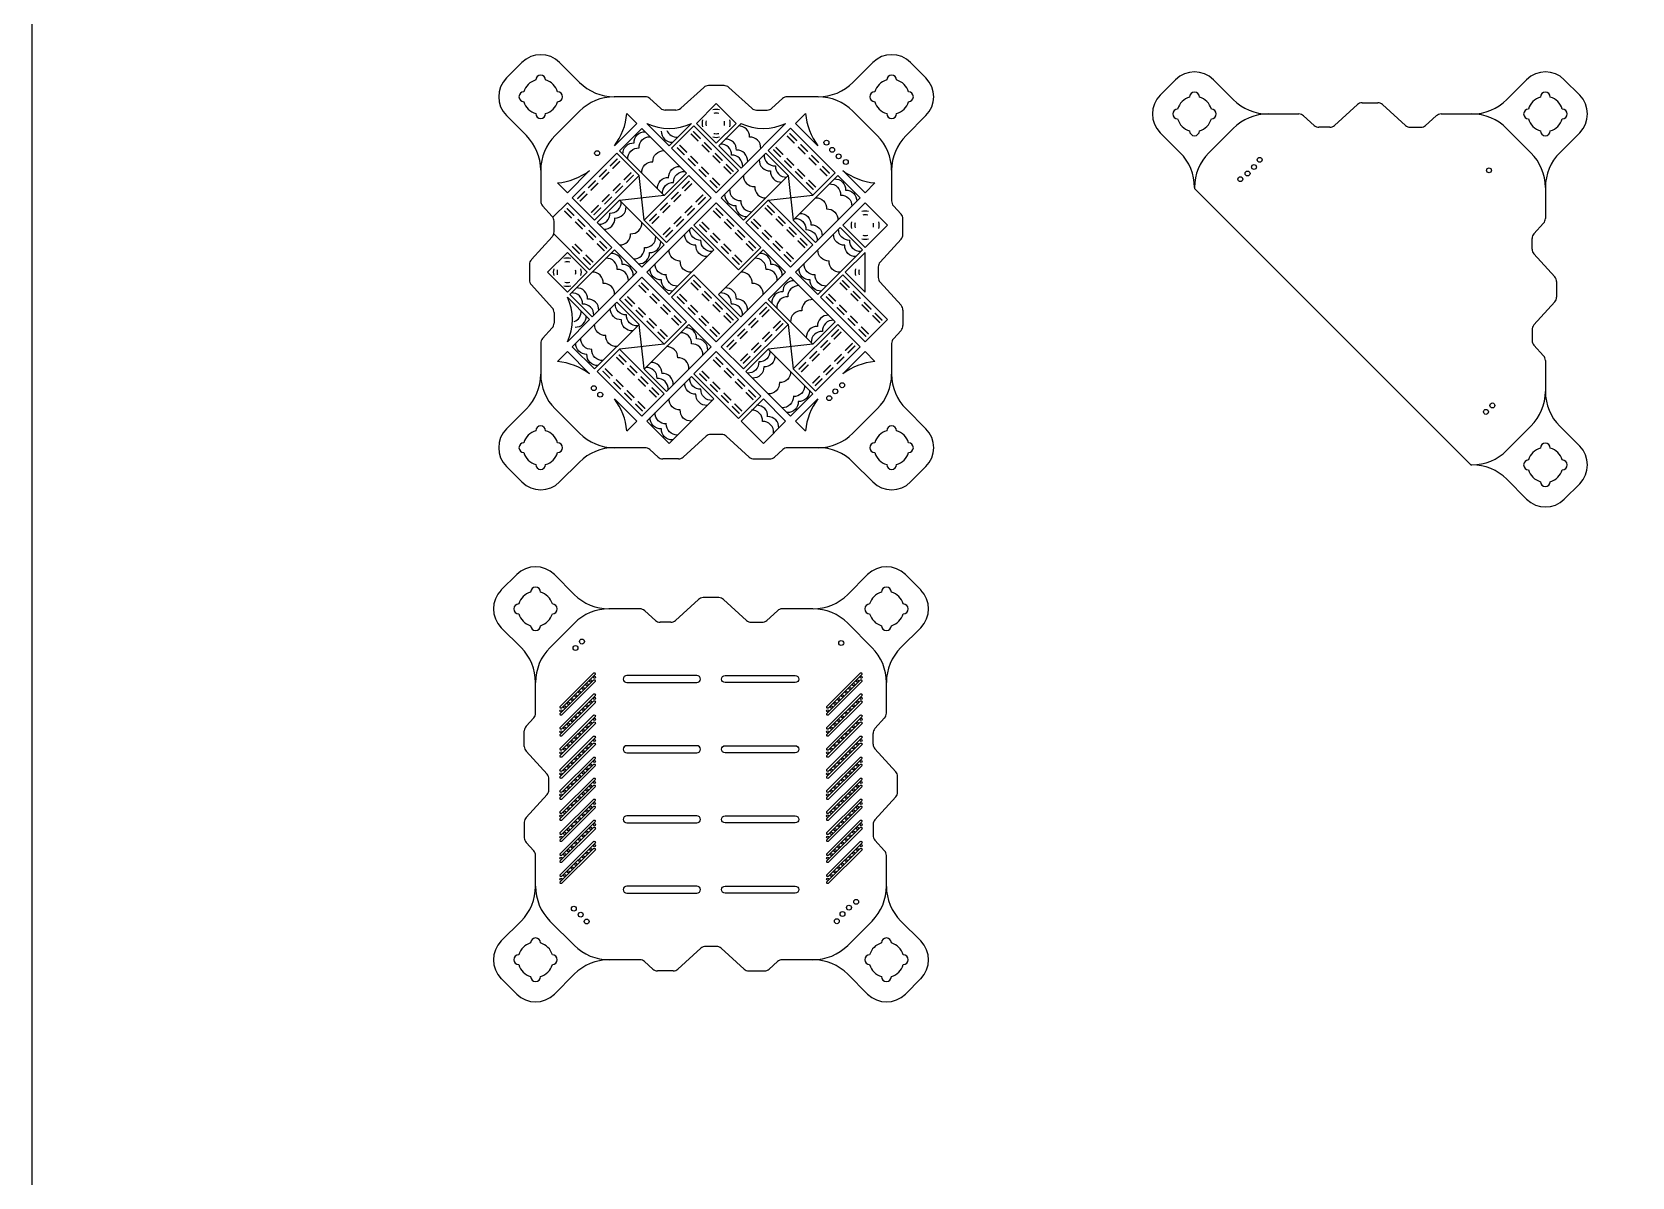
# Model space of a CAD drawing. Header units: millimetres. Extents: x -1481984 to -235402, y 1078406 to 1875046.
# Drawn here: x -1355757 to -1353477, y 1501556 to 1503187 of the extents above; entities that cross this region are included whole.
import ezdxf

# ---------------------------------------------------------------- set-up
doc = ezdxf.new("R2010")
doc.units = ezdxf.units.MM
doc.header["$LTSCALE"] = 1000
doc.layers.get('0').update_dxf_attribs({"linetype": 'CONTINUOUS'})
doc.layers.add('2维浮筒', color=253, linetype='CONTINUOUS')

# ---------------------------------------------------------------- blocks, each defined once
blk = doc.blocks.new('*U98')
for points in [[(10.6, 24.7), (42.4, 56.6), (56.6, 42.4)], [(-24.7, -10.6), (-56.6, -42.4), (-42.4, -56.6)]]:
    blk.add_lwpolyline(points)
for centre, start, end in [((64, -45.6), 94.8488, 127.2262), ((45.6, -64), 142.7738, 175.1512)]:
    blk.add_arc(centre, 88.3, start, end)
blk = doc.blocks.new('*U99')
at = {"color": 0, "linetype": 'ByBlock'}
for p, rotation in [((-169.7, 169.7, 0), 180), ((169.7, 169.7, 0), 90.00000000000001), ((-169.7, -169.7, 0), 270)]:
    blk.add_blockref('*U98', p, dxfattribs=dict(at, rotation=rotation))
blk.add_blockref('*U98', (169.7, -169.7, 0), dxfattribs=at)
blk = doc.blocks.new('*U92')
at = {"const_width": 2}
blk.add_lwpolyline([(-7.5, 0), (7.5, 0)], dxfattribs=at)
blk = doc.blocks.new('*U93')
at = {"const_width": 2}
blk.add_lwpolyline([(-7.5, 0), (7.5, 0)], dxfattribs=at)
blk = doc.blocks.new('*U94')
at = {"color": 0, "linetype": 'ByBlock'}
for p in [(0, 5), (0, 0), (22, 5), (22, 0), (44, 5), (44, 0), (66, 5), (66, 0)]:
    blk.add_blockref('*U93', p, dxfattribs=at)
blk = doc.blocks.new('1')
blk.add_lwpolyline([(0, 0), (90, 0), (90, -45), (0, -45)], close=True)
for centre in [(17.2, -11.3), (27.2, -11.3), (55.2, -11.3), (86.9, -11.3), (96.9, -11.3), (17.2, -33.8), (27.2, -33.8), (55.2, -33.8), (86.9, -33.8), (96.9, -33.8)]:
    blk.add_arc(centre, 15.2, 132.075, 227.925)
blk = doc.blocks.new('*U96')
at = {"color": 0, "linetype": 'ByBlock'}
for p in [(0, 5), (0, 0), (22, 5), (22, 0), (44, 5), (44, 0), (66, 5), (66, 0)]:
    blk.add_blockref('*U92', p, dxfattribs=at)
blk = doc.blocks.new('*U97')
blk.add_lwpolyline([(0, 0), (90, 0), (90, -45), (0, -45)], close=True)
blk.add_blockref('*U96', (12.5, -11.1))
at = {"xscale": -1, "rotation": 180}
blk.add_blockref('*U94', (12.5, -33.9), dxfattribs=at)
blk = doc.blocks.new('*U127')
blk.add_circle((0, 0), 1.5)
blk = doc.blocks.new('*U128')
at = {"color": 0, "linetype": 'ByBlock'}
for p in [(0, 0), (7.5, 0), (15, 0), (22.5, 0), (30, 0), (37.5, 0), (45, 0), (52.5, 0), (60, 0), (67.5, 0)]:
    blk.add_blockref('*U127', p, dxfattribs=at)
blk = doc.blocks.new('*U100')
blk.add_circle((0, 0), 1.5)
blk = doc.blocks.new('*U101')
at = {"color": 0, "linetype": 'ByBlock'}
for p in [(0, 0), (7.5, 0), (15, 0), (22.5, 0), (30, 0), (37.5, 0), (45, 0), (52.5, 0), (60, 0), (67.5, 0)]:
    blk.add_blockref('*U100', p, dxfattribs=at)
blk = doc.blocks.new('*U102')
blk.add_circle((0, 0), 1.5)
blk = doc.blocks.new('*U103')
at = {"color": 0, "linetype": 'ByBlock'}
for p in [(0, 0), (7.5, 0), (15, 0), (22.5, 0), (30, 0), (37.5, 0), (45, 0), (52.5, 0), (60, 0), (67.5, 0)]:
    blk.add_blockref('*U102', p, dxfattribs=at)
blk = doc.blocks.new('*U104')
blk.add_circle((0, 0), 1.5)
blk = doc.blocks.new('*U105')
at = {"color": 0, "linetype": 'ByBlock'}
for p in [(0, 0), (7.5, 0), (15, 0), (22.5, 0), (30, 0), (37.5, 0), (45, 0), (52.5, 0), (60, 0), (67.5, 0)]:
    blk.add_blockref('*U104', p, dxfattribs=at)
blk = doc.blocks.new('*U106')
blk.add_circle((0, 0), 1.5)
blk = doc.blocks.new('*U107')
at = {"color": 0, "linetype": 'ByBlock'}
for p in [(0, 0), (7.5, 0), (15, 0), (22.5, 0), (30, 0), (37.5, 0), (45, 0), (52.5, 0), (60, 0), (67.5, 0)]:
    blk.add_blockref('*U106', p, dxfattribs=at)
blk = doc.blocks.new('*U108')
blk.add_circle((0, 0), 1.5)
blk = doc.blocks.new('*U109')
at = {"color": 0, "linetype": 'ByBlock'}
for p in [(0, 0), (7.5, 0), (15, 0), (22.5, 0), (30, 0), (37.5, 0), (45, 0), (52.5, 0), (60, 0), (67.5, 0)]:
    blk.add_blockref('*U108', p, dxfattribs=at)
blk = doc.blocks.new('*U110')
blk.add_circle((0, 0), 1.5)
blk = doc.blocks.new('*U111')
at = {"color": 0, "linetype": 'ByBlock'}
for p in [(0, 0), (7.5, 0), (15, 0), (22.5, 0), (30, 0), (37.5, 0), (45, 0), (52.5, 0), (60, 0), (67.5, 0)]:
    blk.add_blockref('*U110', p, dxfattribs=at)
blk = doc.blocks.new('*U112')
blk.add_circle((0, 0), 1.5)
blk = doc.blocks.new('*U113')
at = {"color": 0, "linetype": 'ByBlock'}
for p in [(0, 0), (7.5, 0), (15, 0), (22.5, 0), (30, 0), (37.5, 0), (45, 0), (52.5, 0), (60, 0), (67.5, 0)]:
    blk.add_blockref('*U112', p, dxfattribs=at)
blk = doc.blocks.new('*U114')
blk.add_circle((0, 0), 1.5)
blk = doc.blocks.new('*U115')
at = {"color": 0, "linetype": 'ByBlock'}
for p in [(0, 0), (7.5, 0), (15, 0), (22.5, 0), (30, 0), (37.5, 0), (45, 0), (52.5, 0), (60, 0), (67.5, 0)]:
    blk.add_blockref('*U114', p, dxfattribs=at)
blk = doc.blocks.new('*U116')
blk.add_circle((0, 0), 1.5)
blk = doc.blocks.new('*U117')
at = {"color": 0, "linetype": 'ByBlock'}
for p in [(0, 0), (7.5, 0), (15, 0), (22.5, 0), (30, 0), (37.5, 0), (45, 0), (52.5, 0), (60, 0), (67.5, 0)]:
    blk.add_blockref('*U116', p, dxfattribs=at)
blk = doc.blocks.new('*U118')
blk.add_circle((0, 0), 1.5)
blk = doc.blocks.new('*U119')
at = {"color": 0, "linetype": 'ByBlock'}
for p in [(0, 0), (7.5, 0), (15, 0), (22.5, 0), (30, 0), (37.5, 0), (45, 0), (52.5, 0), (60, 0), (67.5, 0)]:
    blk.add_blockref('*U118', p, dxfattribs=at)
blk = doc.blocks.new('*U120')
blk.add_circle((0, 0), 1.5)
blk = doc.blocks.new('*U121')
at = {"color": 0, "linetype": 'ByBlock'}
for p in [(0, 0), (7.5, 0), (15, 0), (22.5, 0), (30, 0), (37.5, 0), (45, 0), (52.5, 0), (60, 0), (67.5, 0)]:
    blk.add_blockref('*U120', p, dxfattribs=at)
blk = doc.blocks.new('*U122')
blk.add_circle((0, 0), 1.5)
blk = doc.blocks.new('*U123')
at = {"color": 0, "linetype": 'ByBlock'}
for p in [(0, 0), (7.5, 0), (15, 0), (22.5, 0), (30, 0), (37.5, 0), (45, 0), (52.5, 0), (60, 0), (67.5, 0)]:
    blk.add_blockref('*U122', p, dxfattribs=at)
blk = doc.blocks.new('*U124')
blk.add_circle((0, 0), 1.5)
blk = doc.blocks.new('*U125')
at = {"color": 0, "linetype": 'ByBlock'}
for p in [(0, 0), (7.5, 0), (15, 0), (22.5, 0), (30, 0), (37.5, 0), (45, 0), (52.5, 0), (60, 0), (67.5, 0)]:
    blk.add_blockref('*U124', p, dxfattribs=at)
blk = doc.blocks.new('*U126')
blk.add_circle((0, 0), 1.5)
blk = doc.blocks.new('*U129')
at = {"color": 0, "linetype": 'ByBlock'}
for p in [(0, 0), (7.5, 0), (15, 0), (22.5, 0), (30, 0), (37.5, 0), (45, 0), (52.5, 0), (60, 0), (67.5, 0)]:
    blk.add_blockref('*U126', p, dxfattribs=at)
blk = doc.blocks.new('*U130')
blk.add_circle((0, 0), 1.5)
blk = doc.blocks.new('*U131')
at = {"color": 0, "linetype": 'ByBlock'}
for p in [(0, 0), (7.5, 0), (15, 0), (22.5, 0), (30, 0), (37.5, 0), (45, 0), (52.5, 0), (60, 0), (67.5, 0)]:
    blk.add_blockref('*U130', p, dxfattribs=at)
blk = doc.blocks.new('*U132')
blk.add_circle((0, 0), 1.5)
blk = doc.blocks.new('*U133')
at = {"color": 0, "linetype": 'ByBlock'}
for p in [(0, 0), (7.5, 0), (15, 0), (22.5, 0), (30, 0), (37.5, 0), (45, 0), (52.5, 0), (60, 0), (67.5, 0)]:
    blk.add_blockref('*U132', p, dxfattribs=at)
blk = doc.blocks.new('*U134')
blk.add_circle((0, 0), 1.5)
blk = doc.blocks.new('*U135')
at = {"color": 0, "linetype": 'ByBlock'}
for p in [(0, 0), (7.5, 0), (15, 0), (22.5, 0), (30, 0), (37.5, 0), (45, 0), (52.5, 0), (60, 0), (67.5, 0)]:
    blk.add_blockref('*U134', p, dxfattribs=at)

msp = doc.modelspace()

# ---------------------------------------------------------------- linework, layer by layer
for p, q in [((-1355081, 1503121.9, 0), (-1355059.1, 1503143.8, 0)), ((-1355005.3, 1503143.8, 0), (-1354977, 1503115.5, 0)), ((-1354559, 1503143.8, 0), (-1354587.3, 1503115.5, 0)), ((-1354505.3, 1503143.8, 0), (-1354483.3, 1503121.9, 0)), ((-1354127.5, 1503119.3, 0), (-1354149.4, 1503097.4, 0)), ((-1354073.7, 1503119.3, 0), (-1354045.4, 1503091, 0)), ((-1353627.4, 1503119.3, 0), (-1353655.7, 1503091, 0)), ((-1353551.7, 1503097.4, 0), (-1353573.7, 1503119.3, 0)), ((-1354832.8, 1503078.6, 0), (-1354800, 1503108.4, 0)), ((-1354771, 1503111, 0), (-1354793.3, 1503111, 0)), ((-1354731.5, 1503078.6, 0), (-1354764.3, 1503108.4, 0)), ((-1354976.9, 1503074.5, 0), (-1355011.7, 1503039.8, 0)), ((-1354883.4, 1503095, 0), (-1354927.4, 1503095, 0)), ((-1354861.5, 1503078.6, 0), (-1354876.7, 1503092.4, 0)), ((-1354839.5, 1503076, 0), (-1354854.8, 1503076, 0)), ((-1354724.8, 1503076, 0), (-1354709.5, 1503076, 0)), ((-1354702.8, 1503078.6, 0), (-1354687.6, 1503092.4, 0)), ((-1354636.7, 1503095, 0), (-1354680.9, 1503095, 0)), ((-1354587.4, 1503074.5, 0), (-1354552.7, 1503039.8, 0)), ((-1353901.2, 1503054.1, 0), (-1353868.4, 1503083.9, 0)), ((-1353861.7, 1503086.5, 0), (-1353839.4, 1503086.5, 0)), ((-1353799.9, 1503054.1, 0), (-1353832.7, 1503083.9, 0)), ((-1355081, 1503068.2, 0), (-1355052.7, 1503039.8, 0)), ((-1354483.3, 1503068.2, 0), (-1354511.7, 1503039.8, 0)), ((-1354045.3, 1503050, 0), (-1354080.1, 1503015.2, 0)), ((-1353996, 1503070.5, 0), (-1353951.8, 1503070.5, 0)), ((-1353929.9, 1503054.1, 0), (-1353945.1, 1503067.9, 0)), ((-1353907.9, 1503051.5, 0), (-1353923.2, 1503051.5, 0)), ((-1353793.2, 1503051.5, 0), (-1353777.9, 1503051.5, 0)), ((-1353771.2, 1503054.1, 0), (-1353756, 1503067.9, 0)), ((-1353749.3, 1503070.5, 0), (-1353705.3, 1503070.5, 0)), ((-1353655.8, 1503050, 0), (-1353621.1, 1503015.2, 0)), ((-1354149.4, 1503043.6, 0), (-1354121.1, 1503015.3, 0)), ((-1353551.7, 1503043.6, 0), (-1353580.1, 1503015.3, 0)), ((-1355032.2, 1502990.3, 0), (-1355032.2, 1502946.3, 0)), ((-1354884.7, 1502919.2, 0), (-1354891.8, 1502982.9, 0)), ((-1354679.6, 1502982.9, 0), (-1354672.6, 1502919.2, 0)), ((-1354532.2, 1502990.3, 0), (-1354532.2, 1502946.5, 0)), ((-1354100.6, 1502965.7, 0), (-1354100.6, 1502964.4, 0)), ((-1354100.6, 1502964.4, 0), (-1353706.6, 1502570.5, 0)), ((-1353600.6, 1502965.7, 0), (-1353600.6, 1502921.7, 0)), ((-1355015.8, 1502924.4, 0), (-1355029.6, 1502939.5, 0)), ((-1354920.1, 1502947.5, 0), (-1354856.4, 1502954.6, 0)), ((-1354707.9, 1502947.5, 0), (-1354644.3, 1502954.6, 0)), ((-1354518.8, 1502927.9, 0), (-1354529.6, 1502939.7, 0)), ((-1355013.2, 1502902.4, 0), (-1355013.2, 1502917.6, 0)), ((-1354516.2, 1502898.9, 0), (-1354516.2, 1502921.1, 0)), ((-1353617, 1502899.8, 0), (-1353603.2, 1502915, 0)), ((-1355015.8, 1502895.6, 0), (-1355045.6, 1502862.9, 0)), ((-1354518.8, 1502892.1, 0), (-1354548.6, 1502859.4, 0)), ((-1353619.6, 1502877.8, 0), (-1353619.6, 1502893.1, 0)), ((-1354570, 1502816.7, 0), (-1354570, 1502873.3, 0)), ((-1353617, 1502871.1, 0), (-1353587.2, 1502838.3, 0)), ((-1355048.2, 1502856.1, 0), (-1355048.2, 1502833.9, 0)), ((-1354551.2, 1502852.6, 0), (-1354551.2, 1502837.4, 0)), ((-1355015.8, 1502794.4, 0), (-1355045.6, 1502827.1, 0)), ((-1354518.8, 1502797.9, 0), (-1354548.6, 1502830.6, 0)), ((-1353584.6, 1502831.6, 0), (-1353584.6, 1502809.3, 0)), ((-1353617, 1502769.8, 0), (-1353587.2, 1502802.6, 0)), ((-1355013.2, 1502787.6, 0), (-1355013.2, 1502772.4, 0)), ((-1354516.2, 1502791.1, 0), (-1354516.2, 1502768.9, 0)), ((-1355015.8, 1502765.6, 0), (-1355029.6, 1502750.5, 0)), ((-1354884.7, 1502707.1, 0), (-1354891.8, 1502770.7, 0)), ((-1354679.6, 1502770.7, 0), (-1354672.6, 1502707.1, 0)), ((-1354518.8, 1502762.1, 0), (-1354529.6, 1502750.3, 0)), ((-1353619.6, 1502763.1, 0), (-1353619.6, 1502747.8, 0)), ((-1355032.2, 1502743.7, 0), (-1355032.2, 1502699.6, 0)), ((-1354856.4, 1502742.5, 0), (-1354920.1, 1502735.4, 0)), ((-1354644.3, 1502742.5, 0), (-1354707.9, 1502735.4, 0)), ((-1354532.2, 1502743.5, 0), (-1354532.2, 1502699.6, 0)), ((-1353617, 1502741.1, 0), (-1353603.2, 1502725.9, 0)), ((-1353600.6, 1502719.2, 0), (-1353600.6, 1502675, 0)), ((-1355081, 1502621.8, 0), (-1355052.7, 1502650.2, 0)), ((-1355011.7, 1502650.2, 0), (-1354976.9, 1502615.5, 0)), ((-1354552.7, 1502650.2, 0), (-1354587.4, 1502615.5, 0)), ((-1354483.3, 1502621.8, 0), (-1354511.7, 1502650.2, 0)), ((-1353621.1, 1502625.7, 0), (-1353655.8, 1502591, 0)), ((-1353551.7, 1502597.3, 0), (-1353580.1, 1502625.6, 0)), ((-1354883.6, 1502595, 0), (-1354927.4, 1502595, 0)), ((-1354829.3, 1502581.6, 0), (-1354796.5, 1502611.4, 0)), ((-1354774.5, 1502614, 0), (-1354789.8, 1502614, 0)), ((-1354735, 1502581.6, 0), (-1354767.8, 1502611.4, 0)), ((-1354636.7, 1502595, 0), (-1354680.7, 1502595, 0)), ((-1355005.3, 1502546.2, 0), (-1354977, 1502574.5, 0)), ((-1354865, 1502581.6, 0), (-1354876.9, 1502592.4, 0)), ((-1354836, 1502579, 0), (-1354858.3, 1502579, 0)), ((-1354728.3, 1502579, 0), (-1354706, 1502579, 0)), ((-1354699.3, 1502581.6, 0), (-1354687.4, 1502592.4, 0)), ((-1354559, 1502546.2, 0), (-1354587.3, 1502574.5, 0)), ((-1355059.1, 1502546.2, 0), (-1355081, 1502568.1, 0)), ((-1354483.3, 1502568.1, 0), (-1354505.3, 1502546.2, 0)), ((-1353706.6, 1502570.5, 0), (-1353705.3, 1502570.5, 0)), ((-1353627.4, 1502521.6, 0), (-1353655.7, 1502550, 0)), ((-1353573.7, 1502521.6, 0), (-1353551.7, 1502543.6, 0))]:
    msp.add_line(p, q)
msp.add_lwpolyline([(-1355757.1, 1504791.7), (-1351197.2, 1504791.7), (-1351197.2, 1498521.5), (-1355757.1, 1498521.5)], close=True)
at = {"elevation": 0}
for points in [[(-1354753.9, 1503057.1), (-1354782.2, 1503028.8), (-1354810.4, 1503057.1), (-1354782.2, 1503085.4)], [(-1354538, 1502912), (-1354569.8, 1502880.1), (-1354601.7, 1502912), (-1354569.8, 1502943.8)], [(-1354966, 1502845), (-1354994.3, 1502816.7), (-1355022.6, 1502845), (-1354994.3, 1502873.3)], [(-1354715, 1502601), (-1354683.2, 1502632.9), (-1354715, 1502664.7), (-1354746.8, 1502632.9)]]:
    msp.add_lwpolyline(points, close=True, dxfattribs=at)
for points in [[(-1354881.2, 1503057.1), (-1354881.2, 1503057.1), (-1354849.3, 1503025.3), (-1354817.5, 1503057.1)], [(-1354683.2, 1503057.1), (-1354746.8, 1502993.5), (-1354778.6, 1503025.3), (-1354746.8, 1503057.1)], [(-1355013.6, 1502899.6), (-1354962.5, 1502848.5), (-1354930.7, 1502880.3), (-1354994.3, 1502944), (-1355015, 1502923.3)], [(-1354570, 1502816.7), (-1354598.3, 1502845), (-1354570, 1502873.3)], [(-1354994.3, 1502746), (-1354994.3, 1502746), (-1354962.5, 1502777.8), (-1354994.3, 1502809.6)]]:
    msp.add_lwpolyline(points, dxfattribs=at)
at = {"color": 0, "elevation": 0}
for points in [[(-1354954.8, 1502271.6), (-1355002.2, 1502224.2, -0.414214), (-1355004.3, 1502224.2), (-1355004.3, 1502224.2, -0.414214), (-1355004.3, 1502226.4), (-1354956.9, 1502273.7, -0.414214), (-1354954.8, 1502273.7), (-1354954.8, 1502273.7, -0.414214)], [(-1354954.8, 1502261.6), (-1355002.2, 1502214.2, -0.414214), (-1355004.3, 1502214.2), (-1355004.3, 1502214.2, -0.414214), (-1355004.3, 1502216.4), (-1354956.9, 1502263.7, -0.414214), (-1354954.8, 1502263.7), (-1354954.8, 1502263.7, -0.414214)], [(-1354909.6, 1502260.3), (-1354809.6, 1502260.3, 0.414214), (-1354804.6, 1502265.3), (-1354804.6, 1502265.3, 0.414214), (-1354809.6, 1502270.3), (-1354909.6, 1502270.3, 0.414214), (-1354914.6, 1502265.3), (-1354914.6, 1502265.3, 0.414214)], [(-1354669.6, 1502260.3), (-1354769.6, 1502260.3, -0.414214), (-1354774.6, 1502265.3), (-1354774.6, 1502265.3, -0.414214), (-1354769.6, 1502270.3), (-1354669.6, 1502270.3, -0.414214), (-1354664.6, 1502265.3), (-1354664.6, 1502265.3, -0.414214)], [(-1354574.8, 1502271.6), (-1354622.2, 1502224.2, -0.414214), (-1354624.3, 1502224.2), (-1354624.3, 1502224.2, -0.414214), (-1354624.3, 1502226.4), (-1354576.9, 1502273.7, -0.414214), (-1354574.8, 1502273.7), (-1354574.8, 1502273.7, -0.414214)], [(-1354574.8, 1502261.6), (-1354622.2, 1502214.2, -0.414214), (-1354624.3, 1502214.2), (-1354624.3, 1502214.2, -0.414214), (-1354624.3, 1502216.4), (-1354576.9, 1502263.7, -0.414214), (-1354574.8, 1502263.7), (-1354574.8, 1502263.7, -0.414214)], [(-1354954.8, 1502241.6), (-1355002.2, 1502194.2, -0.414214), (-1355004.3, 1502194.2), (-1355004.3, 1502194.2, -0.414214), (-1355004.3, 1502196.4), (-1354956.9, 1502243.7, -0.414214), (-1354954.8, 1502243.7), (-1354954.8, 1502243.7, -0.414214)], [(-1354954.8, 1502231.6), (-1355002.2, 1502184.2, -0.414214), (-1355004.3, 1502184.2), (-1355004.3, 1502184.2, -0.414214), (-1355004.3, 1502186.4), (-1354956.9, 1502233.7, -0.414214), (-1354954.8, 1502233.7), (-1354954.8, 1502233.7, -0.414214)], [(-1354574.8, 1502241.6), (-1354622.2, 1502194.2, -0.414214), (-1354624.3, 1502194.2), (-1354624.3, 1502194.2, -0.414214), (-1354624.3, 1502196.4), (-1354576.9, 1502243.7, -0.414214), (-1354574.8, 1502243.7), (-1354574.8, 1502243.7, -0.414214)], [(-1354574.8, 1502231.6), (-1354622.2, 1502184.2, -0.414214), (-1354624.3, 1502184.2), (-1354624.3, 1502184.2, -0.414214), (-1354624.3, 1502186.4), (-1354576.9, 1502233.7, -0.414214), (-1354574.8, 1502233.7), (-1354574.8, 1502233.7, -0.414214)], [(-1354954.8, 1502211.6), (-1355002.2, 1502164.2, -0.414214), (-1355004.3, 1502164.2), (-1355004.3, 1502164.2, -0.414214), (-1355004.3, 1502166.4), (-1354956.9, 1502213.7, -0.414214), (-1354954.8, 1502213.7), (-1354954.8, 1502213.7, -0.414214)], [(-1354574.8, 1502211.6), (-1354622.2, 1502164.2, -0.414214), (-1354624.3, 1502164.2), (-1354624.3, 1502164.2, -0.414214), (-1354624.3, 1502166.4), (-1354576.9, 1502213.7, -0.414214), (-1354574.8, 1502213.7), (-1354574.8, 1502213.7, -0.414214)], [(-1354954.8, 1502201.6), (-1355002.2, 1502154.2, -0.414214), (-1355004.3, 1502154.2), (-1355004.3, 1502154.2, -0.414214), (-1355004.3, 1502156.4), (-1354956.9, 1502203.7, -0.414214), (-1354954.8, 1502203.7), (-1354954.8, 1502203.7, -0.414214)], [(-1354954.8, 1502181.6), (-1355002.2, 1502134.2, -0.414214), (-1355004.3, 1502134.2), (-1355004.3, 1502134.2, -0.414214), (-1355004.3, 1502136.4), (-1354956.9, 1502183.7, -0.414214), (-1354954.8, 1502183.7), (-1354954.8, 1502183.7, -0.414214)], [(-1354574.8, 1502201.6), (-1354622.2, 1502154.2, -0.414214), (-1354624.3, 1502154.2), (-1354624.3, 1502154.2, -0.414214), (-1354624.3, 1502156.4), (-1354576.9, 1502203.7, -0.414214), (-1354574.8, 1502203.7), (-1354574.8, 1502203.7, -0.414214)], [(-1354574.8, 1502181.6), (-1354622.2, 1502134.2, -0.414214), (-1354624.3, 1502134.2), (-1354624.3, 1502134.2, -0.414214), (-1354624.3, 1502136.4), (-1354576.9, 1502183.7, -0.414214), (-1354574.8, 1502183.7), (-1354574.8, 1502183.7, -0.414214)], [(-1354954.8, 1502171.6), (-1355002.2, 1502124.2, -0.414214), (-1355004.3, 1502124.2), (-1355004.3, 1502124.2, -0.414214), (-1355004.3, 1502126.4), (-1354956.9, 1502173.7, -0.414214), (-1354954.8, 1502173.7), (-1354954.8, 1502173.7, -0.414214)], [(-1354909.6, 1502160.3), (-1354809.6, 1502160.3, 0.414214), (-1354804.6, 1502165.3), (-1354804.6, 1502165.3, 0.414214), (-1354809.6, 1502170.3), (-1354909.6, 1502170.3, 0.414214), (-1354914.6, 1502165.3), (-1354914.6, 1502165.3, 0.414214)], [(-1354669.6, 1502160.3), (-1354769.6, 1502160.3, -0.414214), (-1354774.6, 1502165.3), (-1354774.6, 1502165.3, -0.414214), (-1354769.6, 1502170.3), (-1354669.6, 1502170.3, -0.414214), (-1354664.6, 1502165.3), (-1354664.6, 1502165.3, -0.414214)], [(-1354574.8, 1502171.6), (-1354622.2, 1502124.2, -0.414214), (-1354624.3, 1502124.2), (-1354624.3, 1502124.2, -0.414214), (-1354624.3, 1502126.4), (-1354576.9, 1502173.7, -0.414214), (-1354574.8, 1502173.7), (-1354574.8, 1502173.7, -0.414214)], [(-1354954.8, 1502151.6), (-1355002.2, 1502104.2, -0.414214), (-1355004.3, 1502104.2), (-1355004.3, 1502104.2, -0.414214), (-1355004.3, 1502106.4), (-1354956.9, 1502153.7, -0.414214), (-1354954.8, 1502153.7), (-1354954.8, 1502153.7, -0.414214)], [(-1354954.8, 1502141.6), (-1355002.2, 1502094.2, -0.414214), (-1355004.3, 1502094.2), (-1355004.3, 1502094.2, -0.414214), (-1355004.3, 1502096.4), (-1354956.9, 1502143.7, -0.414214), (-1354954.8, 1502143.7), (-1354954.8, 1502143.7, -0.414214)], [(-1354574.8, 1502151.6), (-1354622.2, 1502104.2, -0.414214), (-1354624.3, 1502104.2), (-1354624.3, 1502104.2, -0.414214), (-1354624.3, 1502106.4), (-1354576.9, 1502153.7, -0.414214), (-1354574.8, 1502153.7), (-1354574.8, 1502153.7, -0.414214)], [(-1354574.8, 1502141.6), (-1354622.2, 1502094.2, -0.414214), (-1354624.3, 1502094.2), (-1354624.3, 1502094.2, -0.414214), (-1354624.3, 1502096.4), (-1354576.9, 1502143.7, -0.414214), (-1354574.8, 1502143.7), (-1354574.8, 1502143.7, -0.414214)], [(-1354954.8, 1502121.6), (-1355002.2, 1502074.2, -0.414214), (-1355004.3, 1502074.2), (-1355004.3, 1502074.2, -0.414214), (-1355004.3, 1502076.4), (-1354956.9, 1502123.7, -0.414214), (-1354954.8, 1502123.7), (-1354954.8, 1502123.7, -0.414214)], [(-1354574.8, 1502121.6), (-1354622.2, 1502074.2, -0.414214), (-1354624.3, 1502074.2), (-1354624.3, 1502074.2, -0.414214), (-1354624.3, 1502076.4), (-1354576.9, 1502123.7, -0.414214), (-1354574.8, 1502123.7), (-1354574.8, 1502123.7, -0.414214)], [(-1354954.8, 1502111.6), (-1355002.2, 1502064.2, -0.414214), (-1355004.3, 1502064.2), (-1355004.3, 1502064.2, -0.414214), (-1355004.3, 1502066.4), (-1354956.9, 1502113.7, -0.414214), (-1354954.8, 1502113.7), (-1354954.8, 1502113.7, -0.414214)], [(-1354954.8, 1502091.6), (-1355002.2, 1502044.2, -0.414214), (-1355004.3, 1502044.2), (-1355004.3, 1502044.2, -0.414214), (-1355004.3, 1502046.4), (-1354956.9, 1502093.7, -0.414214), (-1354954.8, 1502093.7), (-1354954.8, 1502093.7, -0.414214)], [(-1354574.8, 1502111.6), (-1354622.2, 1502064.2, -0.414214), (-1354624.3, 1502064.2), (-1354624.3, 1502064.2, -0.414214), (-1354624.3, 1502066.4), (-1354576.9, 1502113.7, -0.414214), (-1354574.8, 1502113.7), (-1354574.8, 1502113.7, -0.414214)], [(-1354574.8, 1502091.6), (-1354622.2, 1502044.2, -0.414214), (-1354624.3, 1502044.2), (-1354624.3, 1502044.2, -0.414214), (-1354624.3, 1502046.4), (-1354576.9, 1502093.7, -0.414214), (-1354574.8, 1502093.7), (-1354574.8, 1502093.7, -0.414214)], [(-1354954.8, 1502081.6), (-1355002.2, 1502034.2, -0.414214), (-1355004.3, 1502034.2), (-1355004.3, 1502034.2, -0.414214), (-1355004.3, 1502036.4), (-1354956.9, 1502083.7, -0.414214), (-1354954.8, 1502083.7), (-1354954.8, 1502083.7, -0.414214)], [(-1354909.6, 1502060.3), (-1354809.6, 1502060.3, 0.414214), (-1354804.6, 1502065.3), (-1354804.6, 1502065.3, 0.414214), (-1354809.6, 1502070.3), (-1354909.6, 1502070.3, 0.414214), (-1354914.6, 1502065.3), (-1354914.6, 1502065.3, 0.414214)], [(-1354669.6, 1502060.3), (-1354769.6, 1502060.3, -0.414214), (-1354774.6, 1502065.3), (-1354774.6, 1502065.3, -0.414214), (-1354769.6, 1502070.3), (-1354669.6, 1502070.3, -0.414214), (-1354664.6, 1502065.3), (-1354664.6, 1502065.3, -0.414214)], [(-1354574.8, 1502081.6), (-1354622.2, 1502034.2, -0.414214), (-1354624.3, 1502034.2), (-1354624.3, 1502034.2, -0.414214), (-1354624.3, 1502036.4), (-1354576.9, 1502083.7, -0.414214), (-1354574.8, 1502083.7), (-1354574.8, 1502083.7, -0.414214)], [(-1354954.8, 1502061.6), (-1355002.2, 1502014.2, -0.414214), (-1355004.3, 1502014.2), (-1355004.3, 1502014.2, -0.414214), (-1355004.3, 1502016.4), (-1354956.9, 1502063.7, -0.414214), (-1354954.8, 1502063.7), (-1354954.8, 1502063.7, -0.414214)], [(-1354954.8, 1502051.6), (-1355002.2, 1502004.2, -0.414214), (-1355004.3, 1502004.2), (-1355004.3, 1502004.2, -0.414214), (-1355004.3, 1502006.4), (-1354956.9, 1502053.7, -0.414214), (-1354954.8, 1502053.7), (-1354954.8, 1502053.7, -0.414214)], [(-1354574.8, 1502061.6), (-1354622.2, 1502014.2, -0.414214), (-1354624.3, 1502014.2), (-1354624.3, 1502014.2, -0.414214), (-1354624.3, 1502016.4), (-1354576.9, 1502063.7, -0.414214), (-1354574.8, 1502063.7), (-1354574.8, 1502063.7, -0.414214)], [(-1354574.8, 1502051.6), (-1354622.2, 1502004.2, -0.414214), (-1354624.3, 1502004.2), (-1354624.3, 1502004.2, -0.414214), (-1354624.3, 1502006.4), (-1354576.9, 1502053.7, -0.414214), (-1354574.8, 1502053.7), (-1354574.8, 1502053.7, -0.414214)], [(-1354954.8, 1502031.6), (-1355002.2, 1501984.2, -0.414214), (-1355004.3, 1501984.2), (-1355004.3, 1501984.2, -0.414214), (-1355004.3, 1501986.4), (-1354956.9, 1502033.7, -0.414214), (-1354954.8, 1502033.7), (-1354954.8, 1502033.7, -0.414214)], [(-1354954.8, 1502021.6), (-1355002.2, 1501974.2, -0.414214), (-1355004.3, 1501974.2), (-1355004.3, 1501974.2, -0.414214), (-1355004.3, 1501976.4), (-1354956.9, 1502023.7, -0.414214), (-1354954.8, 1502023.7), (-1354954.8, 1502023.7, -0.414214)], [(-1354574.8, 1502031.6), (-1354622.2, 1501984.2, -0.414214), (-1354624.3, 1501984.2), (-1354624.3, 1501984.2, -0.414214), (-1354624.3, 1501986.4), (-1354576.9, 1502033.7, -0.414214), (-1354574.8, 1502033.7), (-1354574.8, 1502033.7, -0.414214)], [(-1354574.8, 1502021.6), (-1354622.2, 1501974.2, -0.414214), (-1354624.3, 1501974.2), (-1354624.3, 1501974.2, -0.414214), (-1354624.3, 1501976.4), (-1354576.9, 1502023.7, -0.414214), (-1354574.8, 1502023.7), (-1354574.8, 1502023.7, -0.414214)], [(-1354909.6, 1501960.3), (-1354809.6, 1501960.3, 0.414214), (-1354804.6, 1501965.3), (-1354804.6, 1501965.3, 0.414214), (-1354809.6, 1501970.3), (-1354909.6, 1501970.3, 0.414214), (-1354914.6, 1501965.3), (-1354914.6, 1501965.3, 0.414214)], [(-1354669.6, 1501960.3), (-1354769.6, 1501960.3, -0.414214), (-1354774.6, 1501965.3), (-1354774.6, 1501965.3, -0.414214), (-1354769.6, 1501970.3), (-1354669.6, 1501970.3, -0.414214), (-1354664.6, 1501965.3), (-1354664.6, 1501965.3, -0.414214)]]:
    msp.add_lwpolyline(points, format="xyb", close=True, dxfattribs=at)
for centre in [(-1354625.1, 1503029.7, 0), (-1354951.9, 1503014.7, 0), (-1354616.9, 1503019.4, 0), (-1354607.7, 1503010.2, 0), (-1354597.5, 1503002.1, 0), (-1354007.7, 1503005.1, 0), (-1354025, 1502985.7, 0), (-1354015.8, 1502994.9, 0), (-1353680.9, 1502990.2, 0), (-1354035.3, 1502977.6, 0), (-1354602.7, 1502684, 0), (-1354956.6, 1502679.8, 0), (-1354947.4, 1502670.6, 0), (-1354621.1, 1502665.6, 0), (-1354612.5, 1502675.3, 0), (-1353685.3, 1502646, 0), (-1353676.1, 1502655.2, 0)]:
    msp.add_circle(centre, 3.5)
for centre, radius, start, end in [((-1355032.2, 1503117, 0), 38, 45, 135), ((-1354532.1, 1503117, 0), 38, 45, 135), ((-1355054.1, 1503095, 0), 38, 135, 225), ((-1355032.2, 1503095, 0), 25, 106.2602, 163.7398), ((-1355032.2, 1503119, 0), 7, 0, 180), ((-1355032.2, 1503095, 0), 25, 16.2602, 73.7398), ((-1354532.2, 1503095, 0), 25, 106.2602, 163.7398), ((-1354532.2, 1503119, 0), 7, 0, 180), ((-1354532.2, 1503095, 0), 25, 16.2602, 73.7398), ((-1354510.2, 1503095, 0), 38, 315, 45), ((-1354100.6, 1503092.4, 0), 38, 45, 135), ((-1353600.5, 1503092.4, 0), 38, 45, 135), ((-1355056.2, 1503095, 0), 7, 90, 270), ((-1355008.2, 1503095, 0), 7, 270, 90), ((-1354927.5, 1503165, 0), 70, 225, 270), ((-1354793.3, 1503101, 0), 10, 90, 132.2737), ((-1354771, 1503101, 0), 10, 47.7263, 90), ((-1354636.8, 1503165, 0), 70, 270, 315), ((-1354556.2, 1503095, 0), 7, 90, 270), ((-1354508.2, 1503095, 0), 7, 270, 90), ((-1354122.5, 1503070.5, 0), 38, 135, 225), ((-1354100.6, 1503094.5, 0), 7, 0, 180), ((-1353600.6, 1503094.5, 0), 7, 0, 180), ((-1353578.6, 1503070.5, 0), 38, 315, 45), ((-1355032.2, 1503095, 0), 25, 196.2602, 253.7398), ((-1355032.2, 1503095, 0), 25, 286.2602, 343.7398), ((-1354927.4, 1503025, 0), 70, 90, 135), ((-1354883.4, 1503085, 0), 10, 47.7263, 90), ((-1354854.8, 1503086, 0), 10, 227.7263, 270), ((-1354839.5, 1503086, 0), 10, 270, 312.2737), ((-1354782.2, 1503057.1, 0), 20, 75.9428, 104.0572), ((-1354724.8, 1503086, 0), 10, 227.7263, 270), ((-1354709.5, 1503086, 0), 10, 270, 312.2737), ((-1354680.9, 1503085, 0), 10, 90, 132.2737), ((-1354636.9, 1503025, 0), 70, 45, 90), ((-1354532.2, 1503095, 0), 25, 196.2602, 253.7398), ((-1354532.2, 1503095, 0), 25, 286.2602, 343.7398), ((-1354124.6, 1503070.5, 0), 7, 90, 270), ((-1354100.6, 1503070.5, 0), 25, 106.2602, 163.7398), ((-1354100.6, 1503070.5, 0), 25, 16.2602, 73.7398), ((-1354076.6, 1503070.5, 0), 7, 270, 90), ((-1353995.9, 1503140.5, 0), 70, 225, 270), ((-1353861.7, 1503076.5, 0), 10, 90, 132.2737), ((-1353839.4, 1503076.5, 0), 10, 47.7263, 90), ((-1353705.2, 1503140.5, 0), 70, 270, 315), ((-1353624.6, 1503070.5, 0), 7, 90, 270), ((-1353600.6, 1503070.5, 0), 25, 106.2602, 163.7398), ((-1353600.6, 1503070.5, 0), 25, 16.2602, 73.7398), ((-1353576.6, 1503070.5, 0), 7, 270, 90), ((-1355032.2, 1503071, 0), 7, 180, 0), ((-1354849.3, 1503122.1, 0), 72.4, 243.917, 296.083), ((-1354782.2, 1503057.1, 0), 20, 165.9428, 194.0572), ((-1354782.2, 1503057.1, 0), 14.7, 165.9428, 194.0572), ((-1354782.2, 1503057.1, 0), 14.7, 75.9428, 104.0572), ((-1354782.2, 1503057.1, 0), 12, 345.9428, 14.0572), ((-1354782.2, 1503057.1, 0), 20, 345.9428, 14.0572), ((-1354749.8, 1503038.2, 0), 15.2, 357.075, 92.925), ((-1354715, 1503122.1, 0), 72.4, 243.917, 296.083), ((-1354532.2, 1503071, 0), 7, 180, 0), ((-1354100.6, 1503070.5, 0), 25, 196.2602, 253.7398), ((-1354100.6, 1503070.5, 0), 25, 286.2602, 343.7398), ((-1353995.8, 1503000.5, 0), 70, 90, 135), ((-1353951.8, 1503060.5, 0), 10, 47.7263, 90), ((-1353923.2, 1503061.5, 0), 10, 227.7263, 270), ((-1353907.9, 1503061.5, 0), 10, 270, 312.2737), ((-1353793.2, 1503061.5, 0), 10, 227.7263, 270), ((-1353777.9, 1503061.5, 0), 10, 270, 312.2737), ((-1353749.3, 1503060.5, 0), 10, 90, 132.2737), ((-1353705.3, 1503000.5, 0), 70, 45, 90), ((-1353600.6, 1503070.5, 0), 25, 196.2602, 253.7398), ((-1353600.6, 1503070.5, 0), 25, 286.2602, 343.7398), ((-1355102.2, 1502990.3, 0), 70, 0, 45), ((-1354962.2, 1502990.3, 0), 70, 135, 180), ((-1354845.2, 1503045.4, 0), 15.2, 177.075, 272.925), ((-1354837.8, 1503053.2, 0), 15.9, 202.4502, 271.904), ((-1354782.2, 1503057.1, 0), 20, 255.9428, 284.0572), ((-1354782.2, 1503057.1, 0), 14.7, 255.9428, 284.0572), ((-1354775.5, 1503012.5, 0), 15.2, 357.075, 92.925), ((-1354768.5, 1503019.6, 0), 15.2, 357.075, 92.925), ((-1354733.9, 1503022.3, 0), 15.2, 357.075, 92.925), ((-1354602.2, 1502990.3, 0), 70, 0, 45), ((-1354462.2, 1502990.3, 0), 70, 135, 180), ((-1354100.6, 1503046.5, 0), 7, 180, 0), ((-1353600.6, 1503046.5, 0), 7, 180, 0), ((-1354759.6, 1502996.6, 0), 15.2, 357.075, 92.925), ((-1354752.5, 1503003.7, 0), 15.2, 357.075, 92.925), ((-1354170.6, 1502965.8, 0), 70, 0, 45), ((-1354030.6, 1502965.7, 0), 70, 135, 180), ((-1353670.6, 1502965.7, 0), 70, 0, 45), ((-1353530.6, 1502965.8, 0), 70, 135, 180), ((-1355022.2, 1502946.3, 0), 10, 180, 222.2737), ((-1354522.2, 1502946.5, 0), 10, 180, 222.2737), ((-1355023.2, 1502917.6, 0), 10, 0, 42.2737), ((-1354569.8, 1502912, 0), 20, 165.9428, 194.0572), ((-1354569.8, 1502912, 0), 14.7, 165.9428, 194.0572), ((-1354569.8, 1502912, 0), 20, 75.9428, 104.0572), ((-1354569.8, 1502912, 0), 14.7, 75.9428, 104.0572), ((-1354569.8, 1502912, 0), 12, 345.9428, 14.0572), ((-1354569.8, 1502912, 0), 20, 345.9428, 14.0572), ((-1354526.2, 1502921.1, 0), 10, 0, 42.2737), ((-1353610.6, 1502921.7, 0), 10, 317.7263, 0), ((-1355023.2, 1502902.4, 0), 10, 317.7263, 0), ((-1354569.8, 1502912, 0), 20, 255.9428, 284.0572), ((-1354569.8, 1502912, 0), 14.7, 255.9428, 284.0572), ((-1354526.2, 1502898.9, 0), 10, 317.7263, 0), ((-1353609.6, 1502893.1, 0), 10, 137.7263, 180), ((-1353609.6, 1502877.8, 0), 10, 180, 222.2737), ((-1355038.2, 1502856.1, 0), 10, 137.7263, 180), ((-1354994.3, 1502845, 0), 20, 165.9428, 194.0572), ((-1354994.3, 1502845, 0), 14.7, 165.9428, 194.0572), ((-1354994.3, 1502845, 0), 20, 75.9428, 104.0572), ((-1354994.3, 1502845, 0), 14.7, 75.9428, 104.0572), ((-1354994.3, 1502845, 0), 12, 345.9428, 14.0572), ((-1354994.3, 1502845, 0), 20, 345.9428, 14.0572), ((-1354564.3, 1502845, 0), 20, 165.9428, 194.0572), ((-1354564.3, 1502845, 0), 14.7, 165.9428, 194.0572), ((-1354541.2, 1502852.6, 0), 10, 137.7263, 180), ((-1355038.2, 1502833.9, 0), 10, 180, 222.2737), ((-1354994.3, 1502845, 0), 20, 255.9428, 284.0572), ((-1354994.3, 1502845, 0), 14.7, 255.9428, 284.0572), ((-1354541.2, 1502837.4, 0), 10, 180, 222.2737), ((-1353594.6, 1502831.6, 0), 10, 0, 42.2737), ((-1355059.3, 1502777.8, 0), 72.4, 333.917, 26.083), ((-1353594.6, 1502809.3, 0), 10, 317.7263, 0), ((-1355023.2, 1502787.6, 0), 10, 0, 42.2737), ((-1354990.4, 1502789.3, 0), 15.9, 292.4502, 1.904), ((-1354982.6, 1502782, 0), 15.2, 267.075, 2.925), ((-1354526.2, 1502791.1, 0), 10, 0, 42.2737), ((-1355023.2, 1502772.4, 0), 10, 317.7263, 0), ((-1354526.2, 1502768.9, 0), 10, 317.7263, 0), ((-1353609.6, 1502763.1, 0), 10, 137.7263, 180), ((-1355022.2, 1502743.7, 0), 10, 137.7263, 180), ((-1354522.2, 1502743.5, 0), 10, 137.7263, 180), ((-1353609.6, 1502747.8, 0), 10, 180, 222.2737), ((-1353610.6, 1502719.2, 0), 10, 0, 42.2737), ((-1355102.2, 1502699.6, 0), 70, 315, 0), ((-1354962.2, 1502699.7, 0), 70, 180, 225), ((-1354602.2, 1502699.7, 0), 70, 315, 0), ((-1354462.2, 1502699.6, 0), 70, 180, 225), ((-1353670.6, 1502675.2, 0), 70, 315, 0), ((-1353530.6, 1502675.1, 0), 70, 180, 225), ((-1354731.2, 1502633.3, 0), 15.2, 356.1246, 91.9745), ((-1354724, 1502640.2, 0), 15.2, 356.1246, 91.9745), ((-1354708.3, 1502624.1, 0), 15.2, 356.1246, 91.9745), ((-1355054.1, 1502595, 0), 38, 135, 225), ((-1355032.2, 1502595, 0), 25, 106.2602, 163.7398), ((-1355032.2, 1502619, 0), 7, 0, 180), ((-1355032.2, 1502595, 0), 25, 16.2602, 73.7398), ((-1354715.5, 1502617.1, 0), 15.2, 356.1246, 91.9745), ((-1354532.2, 1502595, 0), 25, 106.2602, 163.7398), ((-1354532.2, 1502619, 0), 7, 0, 180), ((-1354532.2, 1502595, 0), 25, 16.2602, 73.7398), ((-1354510.2, 1502595, 0), 38, 315, 45), ((-1355056.2, 1502595, 0), 7, 90, 270), ((-1355008.2, 1502595, 0), 7, 270, 90), ((-1354927.5, 1502525, 0), 70, 90, 135), ((-1354927.4, 1502665, 0), 70, 225, 270), ((-1354883.6, 1502585, 0), 10, 47.7263, 90), ((-1354789.8, 1502604, 0), 10, 90, 132.2737), ((-1354774.5, 1502604, 0), 10, 47.7263, 90), ((-1354680.7, 1502585, 0), 10, 90, 132.2737), ((-1354636.9, 1502665, 0), 70, 270, 315), ((-1354636.8, 1502525, 0), 70, 45, 90), ((-1354556.2, 1502595, 0), 7, 90, 270), ((-1354508.2, 1502595, 0), 7, 270, 90), ((-1353600.6, 1502570.5, 0), 25, 106.2602, 163.7398), ((-1353600.6, 1502594.5, 0), 7, 0, 180), ((-1353600.6, 1502570.5, 0), 25, 16.2602, 73.7398), ((-1353578.6, 1502570.4, 0), 38, 315, 45), ((-1355032.2, 1502595, 0), 25, 196.2602, 253.7398), ((-1355032.2, 1502571, 0), 7, 180, 0), ((-1355032.2, 1502595, 0), 25, 286.2602, 343.7398), ((-1354858.3, 1502589, 0), 10, 227.7263, 270), ((-1354836, 1502589, 0), 10, 270, 312.2737), ((-1354728.3, 1502589, 0), 10, 227.7263, 270), ((-1354706, 1502589, 0), 10, 270, 312.2737), ((-1354532.2, 1502595, 0), 25, 196.2602, 253.7398), ((-1354532.2, 1502571, 0), 7, 180, 0), ((-1354532.2, 1502595, 0), 25, 286.2602, 343.7398), ((-1353705.3, 1502640.5, 0), 70, 270, 315), ((-1353624.6, 1502570.5, 0), 7, 90, 270), ((-1353576.6, 1502570.5, 0), 7, 270, 90), ((-1353705.2, 1502500.5, 0), 70, 45, 90), ((-1353600.6, 1502570.5, 0), 25, 196.2602, 253.7398), ((-1353600.6, 1502570.5, 0), 25, 286.2602, 343.7398), ((-1355032.2, 1502573, 0), 38, 225, 315), ((-1354532.1, 1502573, 0), 38, 225, 315), ((-1353600.6, 1502546.5, 0), 7, 180, 0), ((-1353600.5, 1502548.5, 0), 38, 225, 315)]:
    msp.add_arc(centre, radius, start, end)
at = {"layer": '2维浮筒', "color": 0}
for p, q in [((-1355088.4, 1502392.2, 0), (-1355066.5, 1502414.1, 0)), ((-1355012.7, 1502414.1, 0), (-1354984.4, 1502385.8, 0)), ((-1354566.4, 1502414.1, 0), (-1354594.7, 1502385.8, 0)), ((-1354512.6, 1502414.1, 0), (-1354490.7, 1502392.2, 0)), ((-1354840.2, 1502348.9, 0), (-1354807.4, 1502378.7, 0)), ((-1354778.4, 1502381.3, 0), (-1354800.7, 1502381.3, 0)), ((-1354738.9, 1502348.9, 0), (-1354771.7, 1502378.7, 0)), ((-1354984.3, 1502344.8, 0), (-1355019.1, 1502310, 0)), ((-1354890.8, 1502365.3, 0), (-1354935, 1502365.3, 0)), ((-1354868.9, 1502348.9, 0), (-1354884.1, 1502362.7, 0)), ((-1354846.9, 1502346.3, 0), (-1354862.2, 1502346.3, 0)), ((-1354732.2, 1502346.3, 0), (-1354716.9, 1502346.3, 0)), ((-1354710.2, 1502348.9, 0), (-1354695, 1502362.7, 0)), ((-1354644.3, 1502365.3, 0), (-1354688.3, 1502365.3, 0)), ((-1354560.1, 1502310, 0), (-1354594.8, 1502344.8, 0)), ((-1355088.4, 1502338.4, 0), (-1355060.1, 1502310.1, 0)), ((-1354490.7, 1502338.4, 0), (-1354519.1, 1502310.1, 0)), ((-1355039.6, 1502216.7, 0), (-1355039.6, 1502260.5, 0)), ((-1354539.6, 1502216.5, 0), (-1354539.6, 1502260.5, 0)), ((-1355053, 1502198.1, 0), (-1355042.2, 1502210, 0)), ((-1354556, 1502194.6, 0), (-1354542.2, 1502209.8, 0)), ((-1355055.6, 1502169.1, 0), (-1355055.6, 1502191.4, 0)), ((-1354558.6, 1502172.6, 0), (-1354558.6, 1502187.9, 0)), ((-1355053, 1502162.4, 0), (-1355023.2, 1502129.6, 0)), ((-1354556, 1502165.9, 0), (-1354526.2, 1502133.1, 0)), ((-1355020.6, 1502107.6, 0), (-1355020.6, 1502122.9, 0)), ((-1354523.6, 1502104.1, 0), (-1354523.6, 1502126.4, 0)), ((-1355053, 1502068.1, 0), (-1355023.2, 1502100.9, 0)), ((-1354556, 1502064.6, 0), (-1354526.2, 1502097.4, 0)), ((-1355055.6, 1502061.4, 0), (-1355055.6, 1502039.1, 0)), ((-1354558.6, 1502057.9, 0), (-1354558.6, 1502042.6, 0)), ((-1355053, 1502032.4, 0), (-1355042.2, 1502020.5, 0)), ((-1354556, 1502035.9, 0), (-1354542.2, 1502020.7, 0)), ((-1355039.6, 1501969.8, 0), (-1355039.6, 1502013.8, 0)), ((-1354539.6, 1501969.8, 0), (-1354539.6, 1502014, 0)), ((-1355088.4, 1501892.1, 0), (-1355060.1, 1501920.4, 0)), ((-1354984.3, 1501885.8, 0), (-1355019.1, 1501920.5, 0)), ((-1354560.1, 1501920.5, 0), (-1354594.8, 1501885.8, 0)), ((-1354490.7, 1501892.1, 0), (-1354519.1, 1501920.4, 0)), ((-1354891, 1501865.3, 0), (-1354935, 1501865.3, 0)), ((-1354836.7, 1501851.9, 0), (-1354803.9, 1501881.7, 0)), ((-1354781.9, 1501884.3, 0), (-1354797.2, 1501884.3, 0)), ((-1354742.4, 1501851.9, 0), (-1354775.2, 1501881.7, 0)), ((-1354644.3, 1501865.3, 0), (-1354688.1, 1501865.3, 0)), ((-1355012.7, 1501816.4, 0), (-1354984.4, 1501844.8, 0)), ((-1354872.4, 1501851.9, 0), (-1354884.3, 1501862.7, 0)), ((-1354843.4, 1501849.3, 0), (-1354865.7, 1501849.3, 0)), ((-1354735.7, 1501849.3, 0), (-1354713.4, 1501849.3, 0)), ((-1354706.7, 1501851.9, 0), (-1354694.8, 1501862.7, 0)), ((-1354566.4, 1501816.4, 0), (-1354594.7, 1501844.8, 0)), ((-1355066.5, 1501816.4, 0), (-1355088.4, 1501838.4, 0)), ((-1354490.7, 1501838.4, 0), (-1354512.6, 1501816.4, 0))]:
    msp.add_line(p, q, dxfattribs=at)
for centre in [(-1354973.5, 1502318.7, 0), (-1354604, 1502316.6, 0), (-1354982.7, 1502309.5, 0), (-1354985.1, 1501938.1, 0), (-1354975.3, 1501929.5, 0), (-1354602.2, 1501930.5, 0), (-1354593, 1501939.6, 0), (-1354582.7, 1501947.8, 0), (-1354966.7, 1501919.8, 0), (-1354610.3, 1501920.2, 0)]:
    msp.add_circle(centre, 3.5, dxfattribs=at)
for centre, radius, start, end in [((-1355039.6, 1502387.2, 0), 38, 45, 135), ((-1354539.5, 1502387.2, 0), 38, 45, 135), ((-1355061.5, 1502365.3, 0), 38, 135, 225), ((-1355039.6, 1502365.3, 0), 25, 106.2602, 163.7398), ((-1355039.6, 1502389.3, 0), 7, 0, 180), ((-1355039.6, 1502365.3, 0), 25, 16.2602, 73.7398), ((-1354539.6, 1502365.3, 0), 25, 106.2602, 163.7398), ((-1354539.6, 1502389.3, 0), 7, 0, 180), ((-1354539.6, 1502365.3, 0), 25, 16.2602, 73.7398), ((-1354517.6, 1502365.3, 0), 38, 315, 45), ((-1355063.6, 1502365.3, 0), 7, 90, 270), ((-1355015.6, 1502365.3, 0), 7, 270, 90), ((-1354934.9, 1502435.3, 0), 70, 225, 270), ((-1354800.7, 1502371.3, 0), 10, 90, 132.2737), ((-1354778.4, 1502371.3, 0), 10, 47.7263, 90), ((-1354644.2, 1502435.3, 0), 70, 270, 315), ((-1354563.6, 1502365.3, 0), 7, 90, 270), ((-1354515.6, 1502365.3, 0), 7, 270, 90), ((-1355039.6, 1502365.3, 0), 25, 196.2602, 253.7398), ((-1355039.6, 1502365.3, 0), 25, 286.2602, 343.7398), ((-1354934.8, 1502295.3, 0), 70, 90, 135), ((-1354890.8, 1502355.3, 0), 10, 47.7263, 90), ((-1354862.2, 1502356.3, 0), 10, 227.7263, 270), ((-1354846.9, 1502356.3, 0), 10, 270, 312.2737), ((-1354732.2, 1502356.3, 0), 10, 227.7263, 270), ((-1354716.9, 1502356.3, 0), 10, 270, 312.2737), ((-1354688.3, 1502355.3, 0), 10, 90, 132.2737), ((-1354644.3, 1502295.3, 0), 70, 45, 90), ((-1354539.6, 1502365.3, 0), 25, 196.2602, 253.7398), ((-1354539.6, 1502365.3, 0), 25, 286.2602, 343.7398), ((-1355039.6, 1502341.3, 0), 7, 180, 0), ((-1354539.6, 1502341.3, 0), 7, 180, 0), ((-1355109.6, 1502260.6, 0), 70, 0, 45), ((-1354969.6, 1502260.5, 0), 70, 135, 180), ((-1354609.6, 1502260.5, 0), 70, 0, 45), ((-1354469.6, 1502260.6, 0), 70, 135, 180), ((-1355049.6, 1502216.7, 0), 10, 317.7263, 0), ((-1354549.6, 1502216.5, 0), 10, 317.7263, 0), ((-1355045.6, 1502191.4, 0), 10, 137.7263, 180), ((-1354548.6, 1502187.9, 0), 10, 137.7263, 180), ((-1355045.6, 1502169.1, 0), 10, 180, 222.2737), ((-1354548.6, 1502172.6, 0), 10, 180, 222.2737), ((-1355030.6, 1502122.9, 0), 10, 0, 42.2737), ((-1354533.6, 1502126.4, 0), 10, 0, 42.2737), ((-1355030.6, 1502107.6, 0), 10, 317.7263, 0), ((-1354533.6, 1502104.1, 0), 10, 317.7263, 0), ((-1355045.6, 1502061.4, 0), 10, 137.7263, 180), ((-1354548.6, 1502057.9, 0), 10, 137.7263, 180), ((-1355045.6, 1502039.1, 0), 10, 180, 222.2737), ((-1354548.6, 1502042.6, 0), 10, 180, 222.2737), ((-1355049.6, 1502013.8, 0), 10, 0, 42.2737), ((-1354549.6, 1502014, 0), 10, 0, 42.2737), ((-1355109.6, 1501969.9, 0), 70, 315, 0), ((-1354969.6, 1501970, 0), 70, 180, 225), ((-1354609.6, 1501970, 0), 70, 315, 0), ((-1354469.6, 1501969.9, 0), 70, 180, 225), ((-1355061.5, 1501865.2, 0), 38, 135, 225), ((-1355039.6, 1501865.3, 0), 25, 106.2602, 163.7398), ((-1355039.6, 1501889.3, 0), 7, 0, 180), ((-1355039.6, 1501865.3, 0), 25, 16.2602, 73.7398), ((-1354539.6, 1501865.3, 0), 25, 106.2602, 163.7398), ((-1354539.6, 1501889.3, 0), 7, 0, 180), ((-1354539.6, 1501865.3, 0), 25, 16.2602, 73.7398), ((-1354517.6, 1501865.2, 0), 38, 315, 45), ((-1355063.6, 1501865.3, 0), 7, 90, 270), ((-1355015.6, 1501865.3, 0), 7, 270, 90), ((-1354934.9, 1501795.3, 0), 70, 90, 135), ((-1354934.8, 1501935.3, 0), 70, 225, 270), ((-1354891, 1501855.3, 0), 10, 47.7263, 90), ((-1354797.2, 1501874.3, 0), 10, 90, 132.2737), ((-1354781.9, 1501874.3, 0), 10, 47.7263, 90), ((-1354688.1, 1501855.3, 0), 10, 90, 132.2737), ((-1354644.3, 1501935.3, 0), 70, 270, 315), ((-1354644.2, 1501795.3, 0), 70, 45, 90), ((-1354563.6, 1501865.3, 0), 7, 90, 270), ((-1354515.6, 1501865.3, 0), 7, 270, 90), ((-1355039.6, 1501865.3, 0), 25, 196.2602, 253.7398), ((-1355039.6, 1501841.3, 0), 7, 180, 0), ((-1355039.6, 1501865.3, 0), 25, 286.2602, 343.7398), ((-1354865.7, 1501859.3, 0), 10, 227.7263, 270), ((-1354843.4, 1501859.3, 0), 10, 270, 312.2737), ((-1354735.7, 1501859.3, 0), 10, 227.7263, 270), ((-1354713.4, 1501859.3, 0), 10, 270, 312.2737), ((-1354539.6, 1501865.3, 0), 25, 196.2602, 253.7398), ((-1354539.6, 1501841.3, 0), 7, 180, 0), ((-1354539.6, 1501865.3, 0), 25, 286.2602, 343.7398), ((-1355039.6, 1501843.3, 0), 38, 225, 315), ((-1354539.5, 1501843.3, 0), 38, 225, 315)]:
    msp.add_arc(centre, radius, start, end, dxfattribs=at)

# ---------------------------------------------------------------- block references
for name, p, rotation in [('*U99', (-1354782.2, 1502845, 0), 180), ('*U97', (-1354814, 1503053.6, 0), 315), ('*U97', (-1354644.3, 1502954.6, 0), 135), ('*U97', (-1354891.8, 1502982.9, 0), 224.9999999999999), ('1', (-1354775.1, 1502951.1, 0), 44.99999999999995), ('*U94', (-1354993.3, 1502927.3, 0), 315), ('1', (-1354888.2, 1502852.1, 0), 134.9999999999999), ('1', (-1354895.3, 1502845, 0), 224.9999999999999), ('1', (-1354683.2, 1502845, 0), 224.9999999999999), ('*U97', (-1354814, 1502841.5, 0), 315), ('1', (-1354676.1, 1502837.9, 0), 314.9999999999999), ('*U97', (-1354601.9, 1502841.5, 0), 315), ('1', (-1354789.2, 1502738.9, 0), 224.9999999999999), ('*U97', (-1354672.6, 1502707.1, 0), 44.99999999999995), ('*U97', (-1354920.1, 1502735.4, 0), 315)]:
    msp.add_blockref(name, p, dxfattribs=dict(rotation=rotation))
at = {"xscale": -1}
for name, p, rotation in [('1', (-1354920.1, 1503018.2, 0), 134.9999999999999), ('*U97', (-1354821.1, 1502982.9, 0), 44.99999999999984), ('1', (-1354608.9, 1502982.9, 0), 44.99999999999984), ('*U97', (-1354814, 1502912.2, 0), 134.9999999999999), ('*U97', (-1354644.3, 1502883.9, 0), 314.9999999999999), ('1', (-1354849.3, 1502813.2, 0), 225), ('1', (-1354637.2, 1502813.2, 0), 225), ('*U97', (-1354920.1, 1502806.1, 0), 134.9999999999999), ('1', (-1354955.4, 1502707.1, 0), 225), ('*U97', (-1354743.3, 1502707.1, 0), 224.9999999999999), ('*U97', (-1354814, 1502700, 0), 134.9999999999999), ('1', (-1354644.3, 1502671.8, 0), 314.9999999999999), ('1', (-1354849.3, 1502601, 0), 225)]:
    msp.add_blockref(name, p, dxfattribs=dict(at, rotation=rotation))
at = {"color": 0, "linetype": 'ByBlock', "extrusion": (0, 0, -1), "zscale": -1, "rotation": 224.9999999999999}
for p in [(1354981.9, 1502876.6, 0), (1354978.3, 1502880.1, 0), (1354966.3, 1502861, 0), (1354962.8, 1502864.5, 0)]:
    msp.add_blockref('*U92', p, dxfattribs=at)
at = {"color": 0, "rotation": 45}
for name, p in [('*U135', (-1355003.4, 1502220.1, 0)), ('*U115', (-1354623.4, 1502220.1, 0)), ('*U133', (-1355003.4, 1502190.1, 0)), ('*U113', (-1354623.4, 1502190.1, 0)), ('*U131', (-1355003.4, 1502160.1, 0)), ('*U111', (-1354623.4, 1502160.1, 0)), ('*U129', (-1355003.4, 1502130.1, 0)), ('*U109', (-1354623.4, 1502130.1, 0)), ('*U125', (-1355003.4, 1502100.1, 0)), ('*U107', (-1354623.4, 1502100.1, 0)), ('*U123', (-1355003.4, 1502070.1, 0)), ('*U105', (-1354623.4, 1502070.1, 0)), ('*U121', (-1355003.4, 1502040.1, 0)), ('*U103', (-1354623.4, 1502040.1, 0)), ('*U119', (-1355003.4, 1502010.1, 0)), ('*U101', (-1354623.4, 1502010.1, 0)), ('*U117', (-1355003.4, 1501980.1, 0)), ('*U128', (-1354623.4, 1501980.1, 0))]:
    msp.add_blockref(name, p, dxfattribs=at)

doc.saveas('drawing.dxf')
